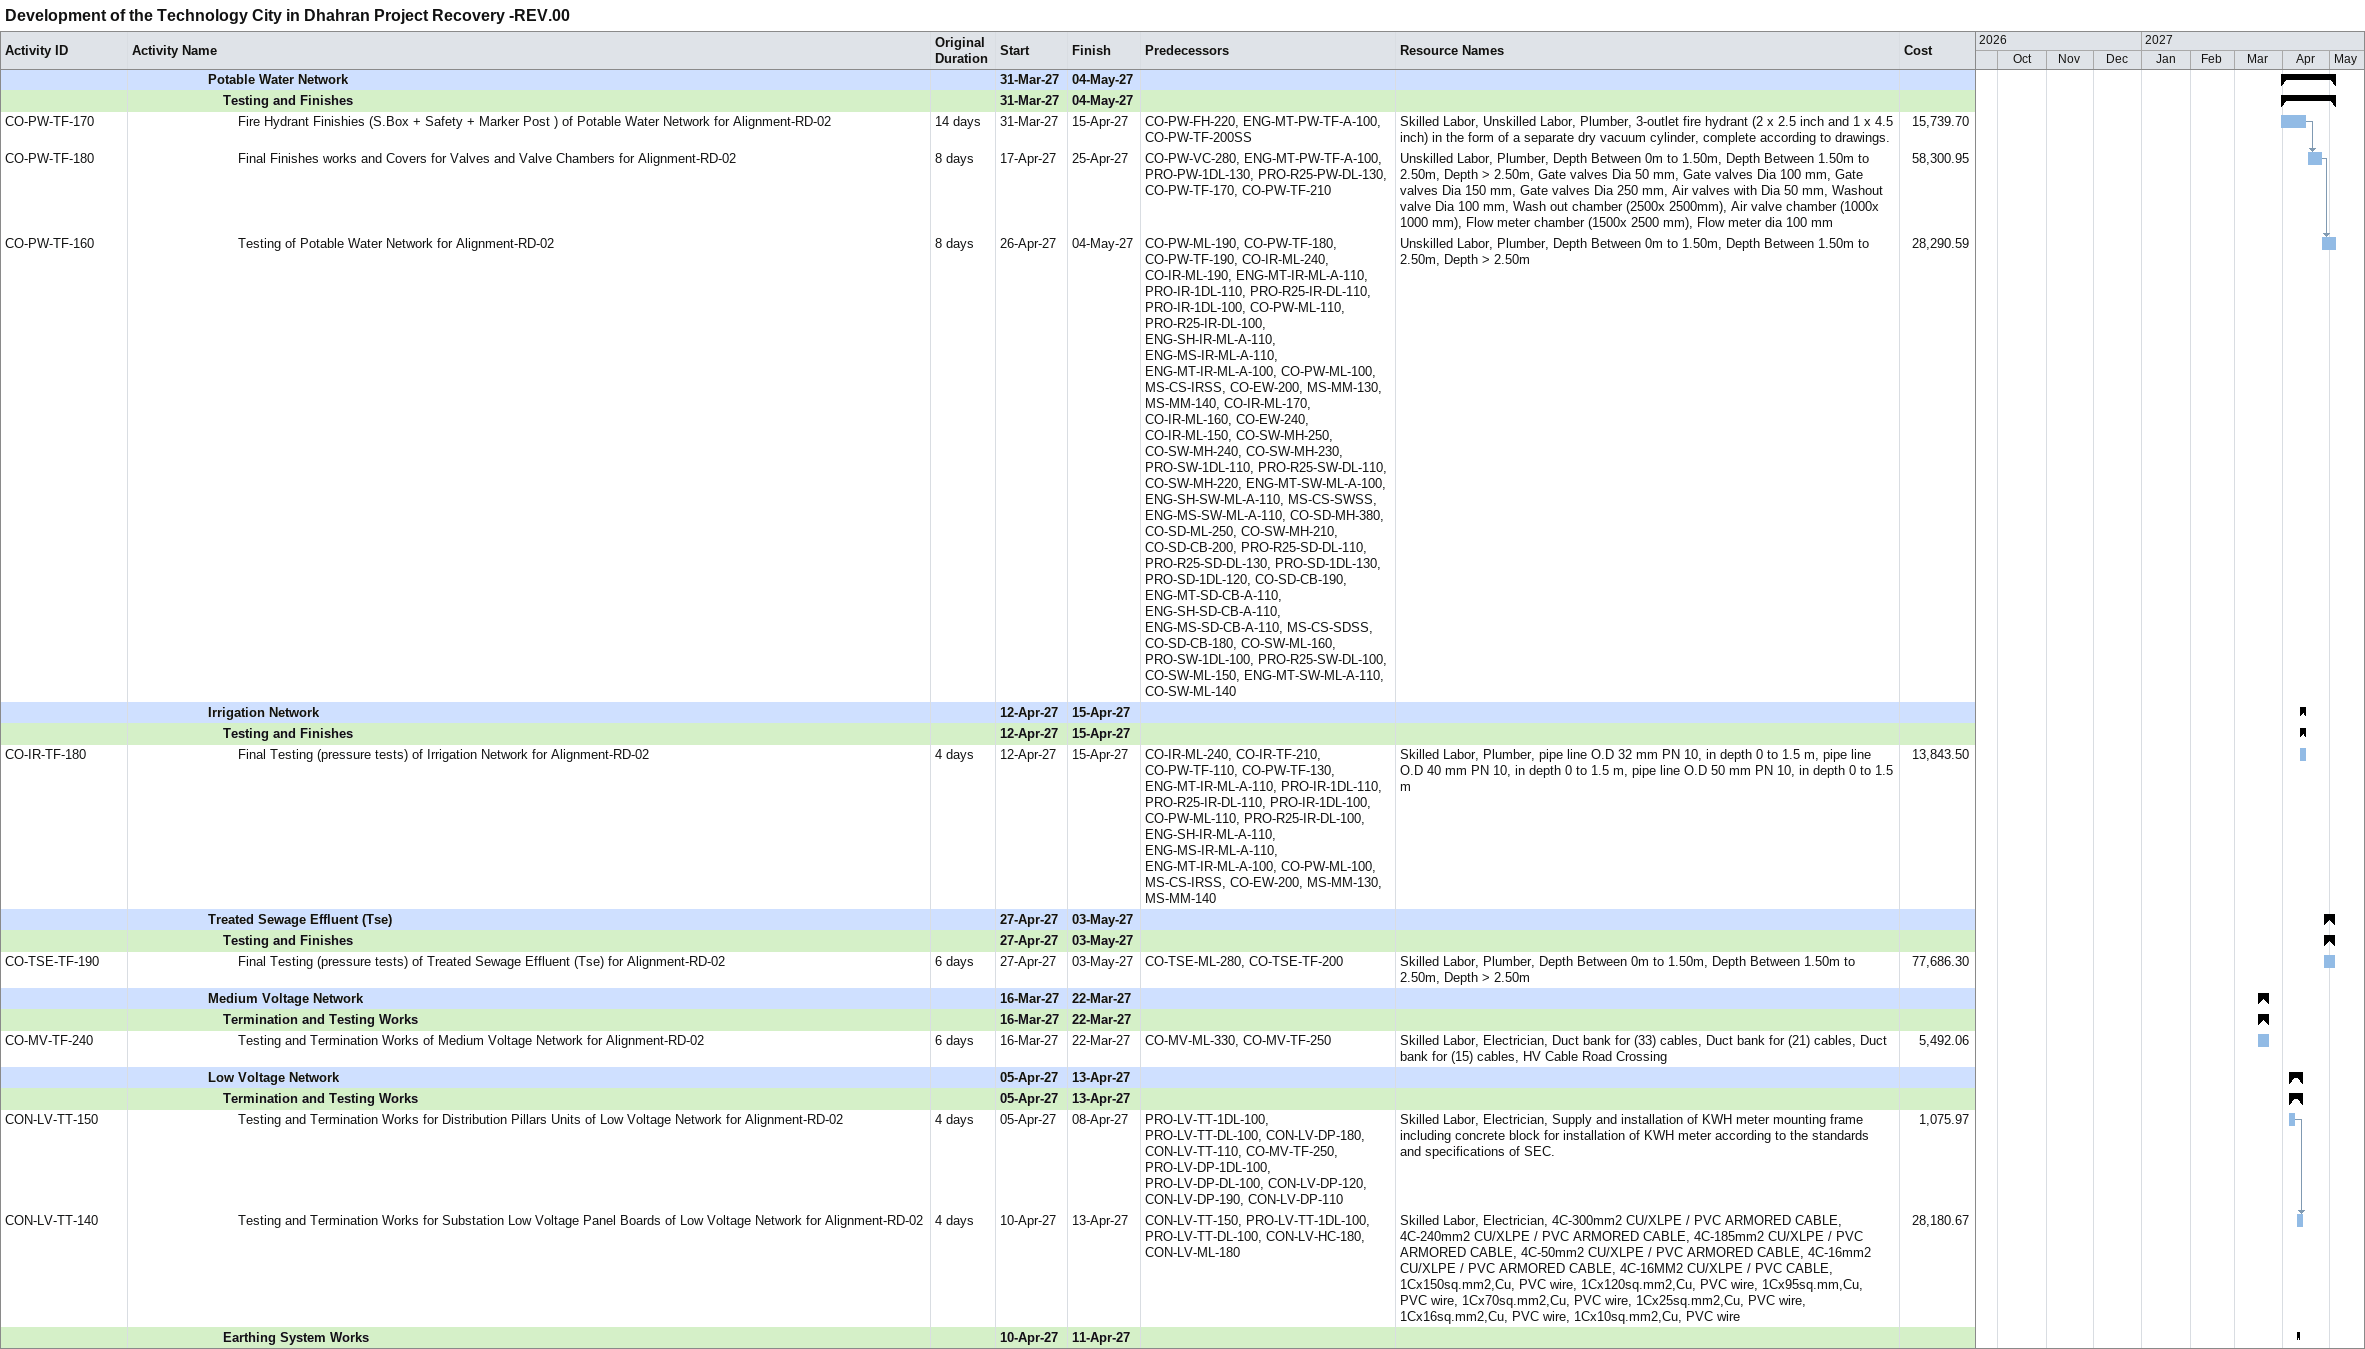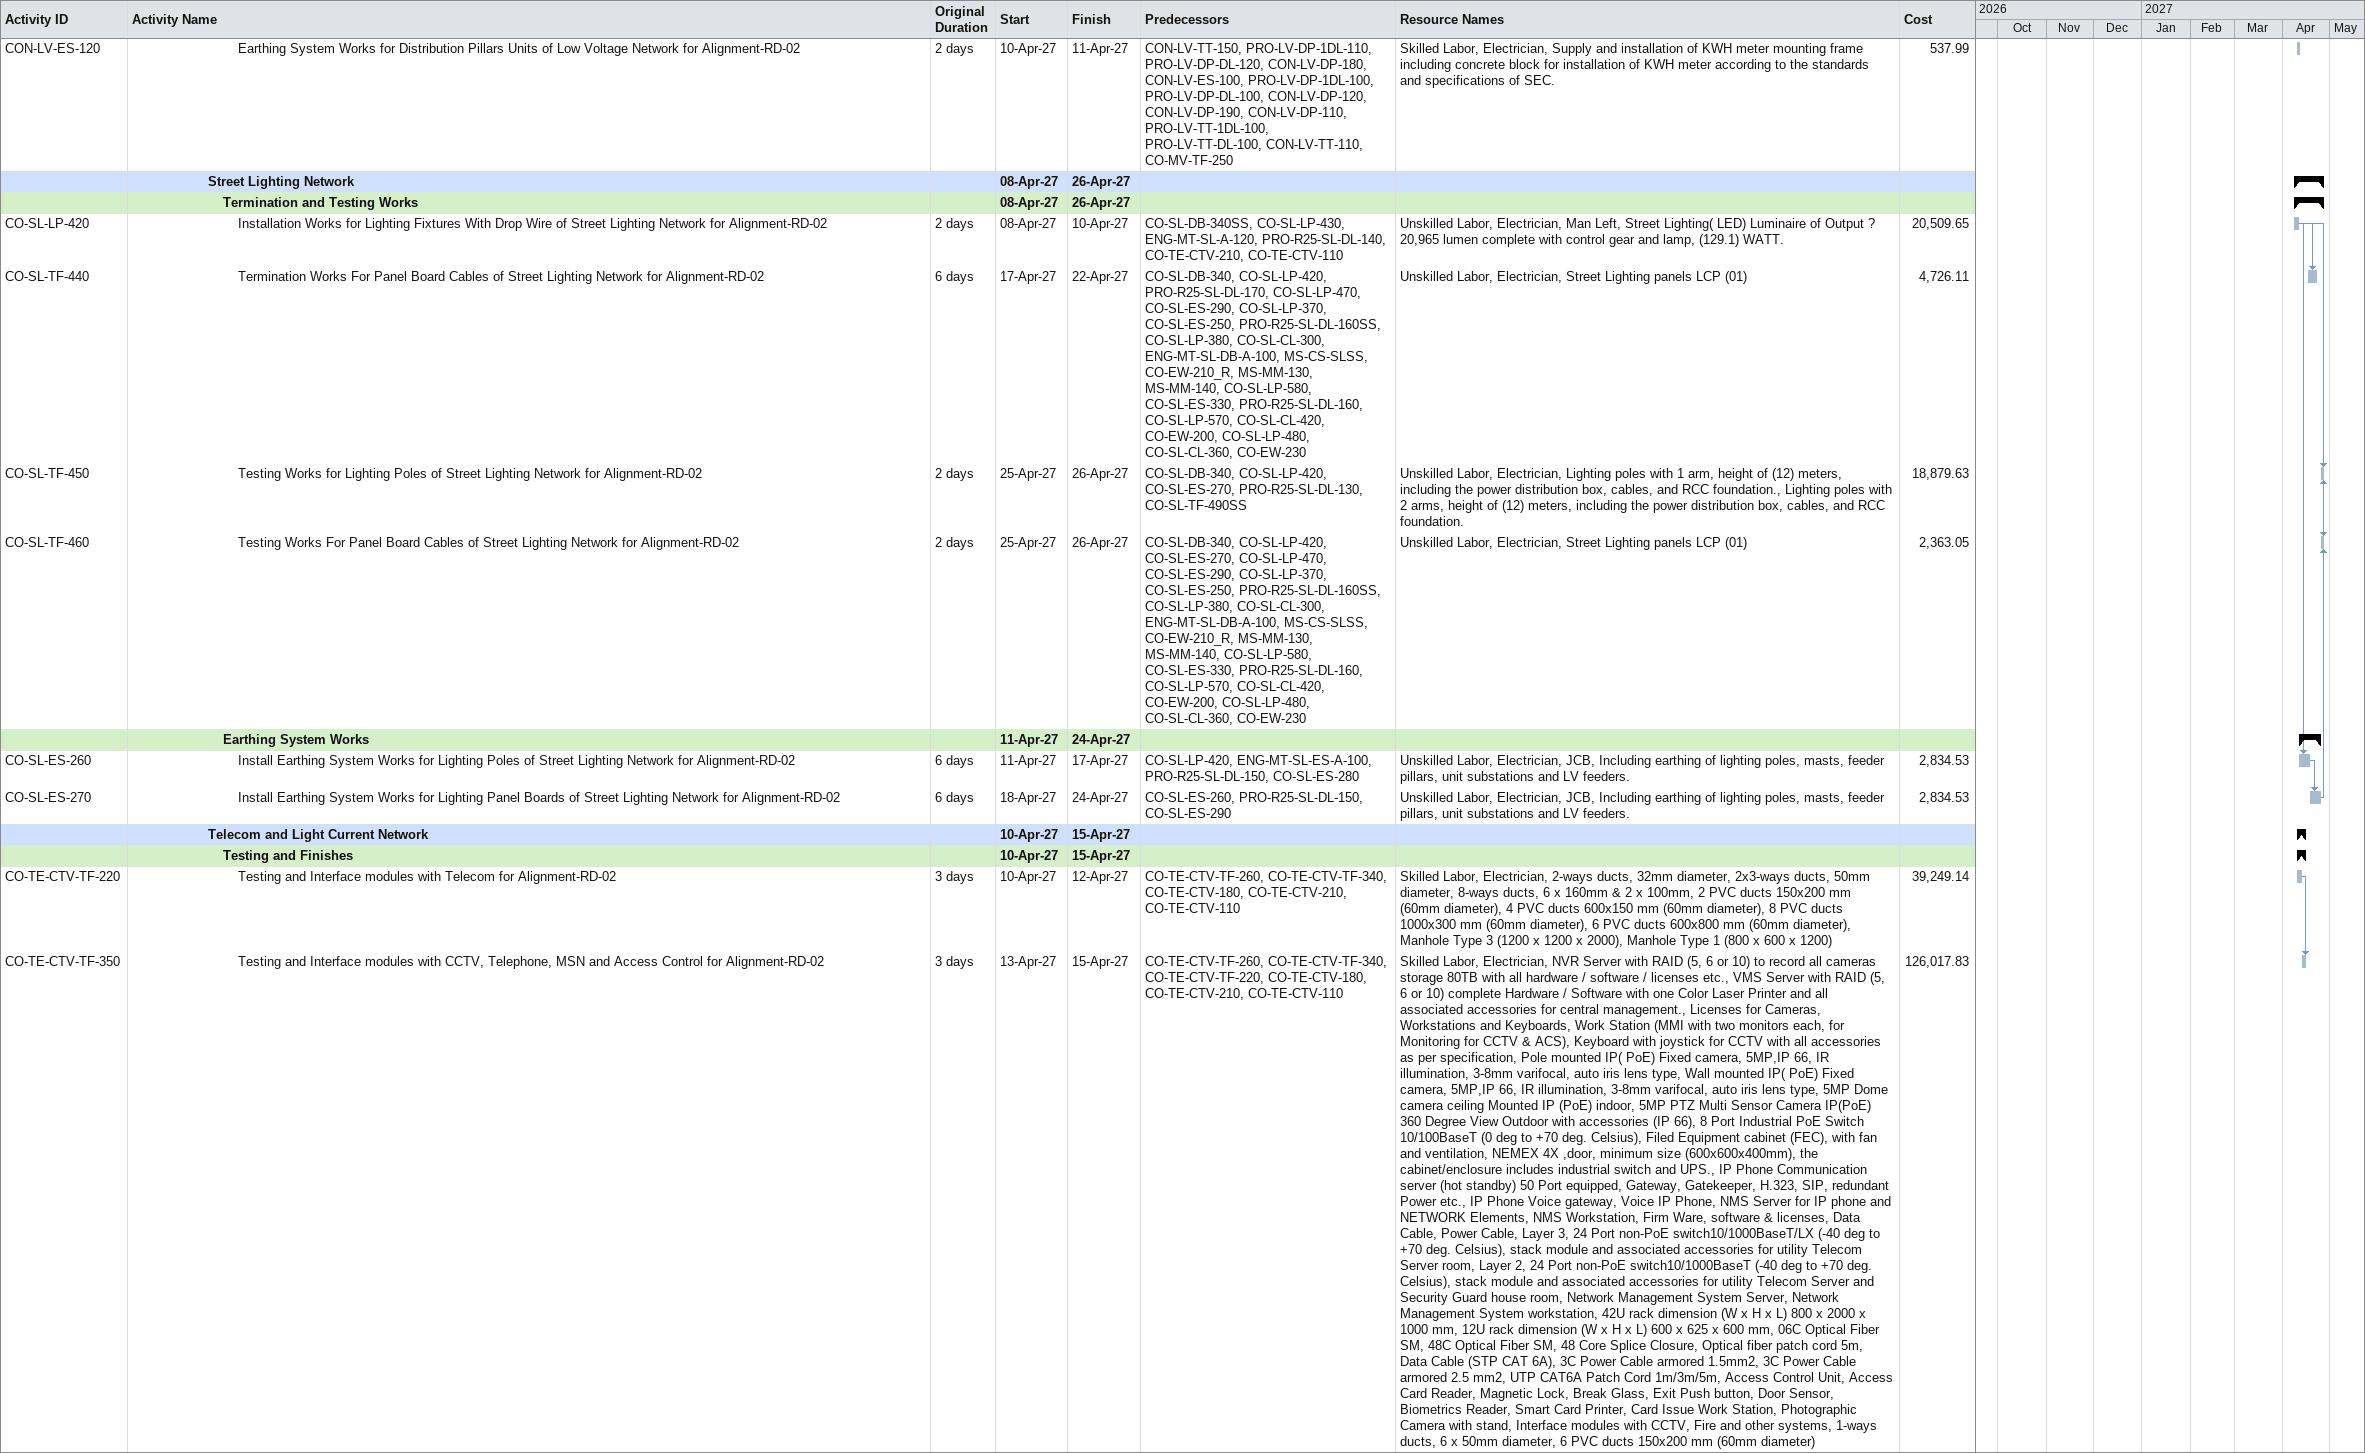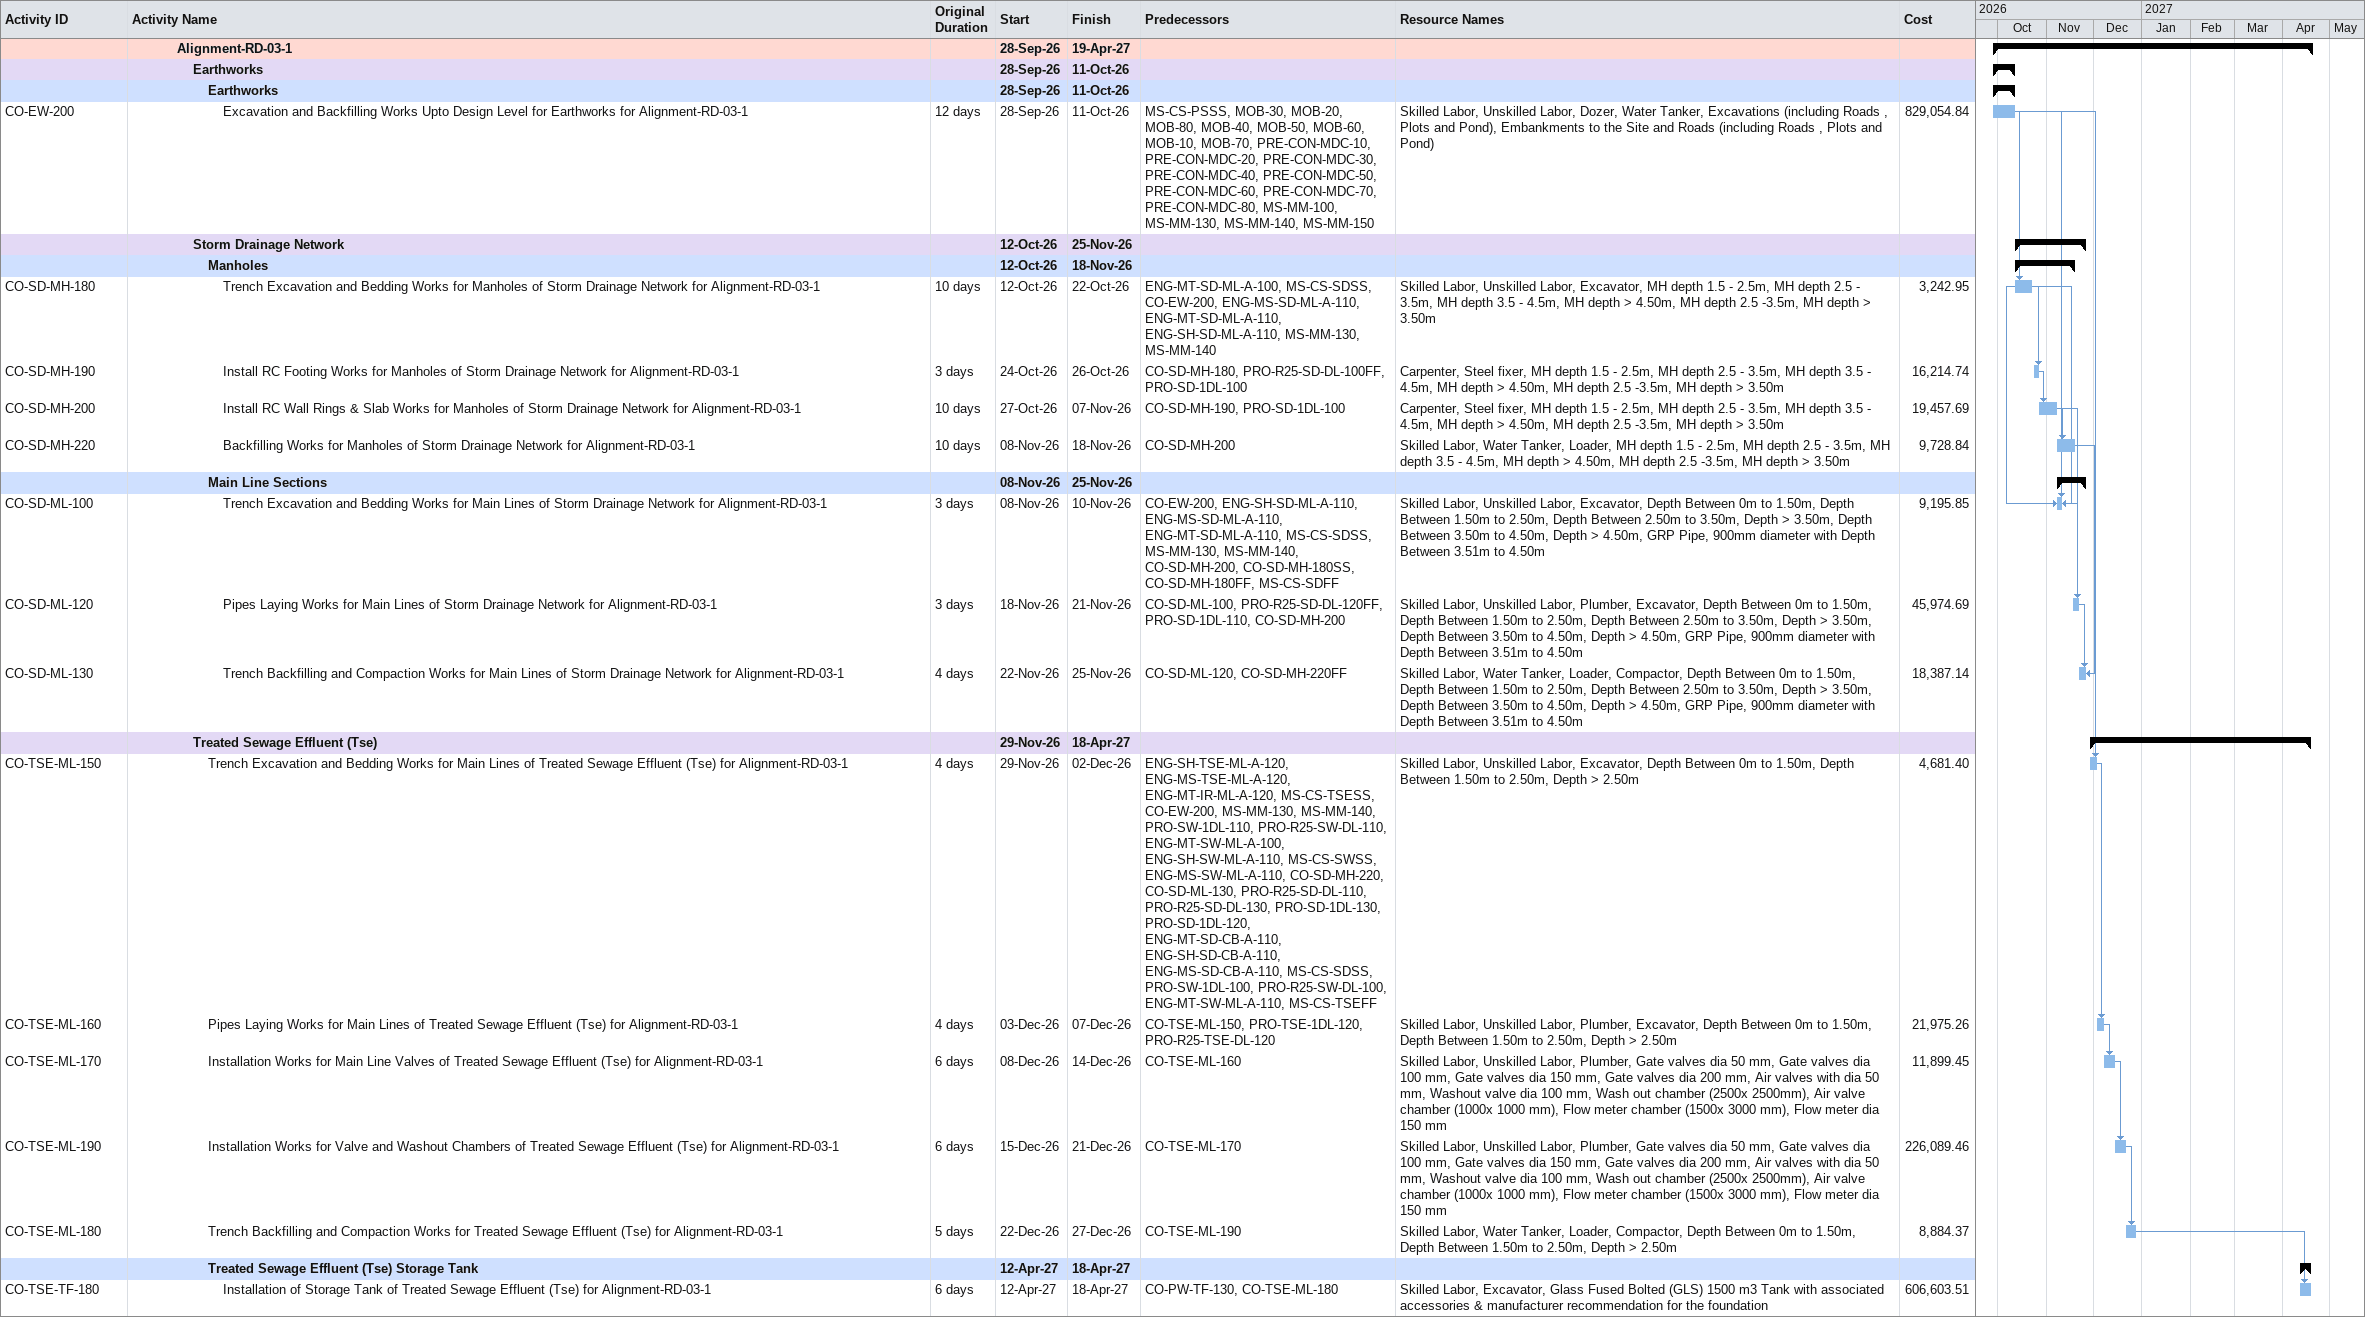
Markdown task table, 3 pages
Development of the Technology City in Dhahran Project Recovery -REV.00

| ID | Level | Task | Original duration | Start | Finish | Predecessors | Resources | Cost |
|---|---|---|---|---|---|---|---|---|
|  | 6 | **Potable Water Network** |  | 2027-03-31 | 2027-05-04 |  |  |  |
|  | 7 | **Testing and Finishes** |  | 2027-03-31 | 2027-05-04 |  |  |  |
| CO-PW-TF-170 | 8 | Fire Hydrant Finishies (S.Box + Safety + Marker Post ) of Potable Water Network for Alignment-RD-02 | 14d | 2027-03-31 | 2027-04-15 | CO-PW-FH-220, ENG-MT-PW-TF-A-100, CO-PW-TF-200SS | Skilled Labor, Unskilled Labor, Plumber, 3-outlet fire hydrant (2 x 2.5 inch and 1 x 4.5 inch) in the form of a separate dry vacuum cylinder, complete according to drawings. | 15739.70 |
| CO-PW-TF-180 | 8 | Final Finishes works and Covers for Valves and Valve Chambers for Alignment-RD-02 | 8d | 2027-04-17 | 2027-04-25 | CO-PW-VC-280, ENG-MT-PW-TF-A-100, PRO-PW-1DL-130, PRO-R25-PW-DL-130, CO-PW-TF-170, CO-PW-TF-210 | Unskilled Labor, Plumber, Depth Between 0m to 1.50m, Depth Between 1.50m to 2.50m, Depth > 2.50m, Gate valves Dia 50 mm, Gate valves Dia 100 mm, Gate valves Dia 150 mm, Gate valves Dia 250 mm, Air valves with Dia 50 mm, Washout valve Dia 100 mm, Wash out chamber (2500x 2500mm), Air valve chamber (1000x 1000 mm), Flow meter chamber (1500x 2500 mm), Flow meter dia 100 mm | 58300.95 |
| CO-PW-TF-160 | 8 | Testing of Potable Water Network for Alignment-RD-02 | 8d | 2027-04-26 | 2027-05-04 | CO-PW-ML-190, CO-PW-TF-180, CO-PW-TF-190, CO-IR-ML-240, CO-IR-ML-190, ENG-MT-IR-ML-A-110, PRO-IR-1DL-110, PRO-R25-IR-DL-110, PRO-IR-1DL-100, CO-PW-ML-110, PRO-R25-IR-DL-100, ENG-SH-IR-ML-A-110, ENG-MS-IR-ML-A-110, ENG-MT-IR-ML-A-100, CO-PW-ML-100, MS-CS-IRSS, CO-EW-200, MS-MM-130, MS-MM-140, CO-IR-ML-170, CO-IR-ML-160, CO-EW-240, CO-IR-ML-150, CO-SW-MH-250, CO-SW-MH-240, CO-SW-MH-230, PRO-SW-1DL-110, PRO-R25-SW-DL-110, CO-SW-MH-220, ENG-MT-SW-ML-A-100, ENG-SH-SW-ML-A-110, MS-CS-SWSS, ENG-MS-SW-ML-A-110, CO-SD-MH-380, CO-SD-ML-250, CO-SW-MH-210, CO-SD-CB-200, PRO-R25-SD-DL-110, PRO-R25-SD-DL-130, PRO-SD-1DL-130, PRO-SD-1DL-120, CO-SD-CB-190, ENG-MT-SD-CB-A-110, ENG-SH-SD-CB-A-110, ENG-MS-SD-CB-A-110, MS-CS-SDSS, CO-SD-CB-180, CO-SW-ML-160, PRO-SW-1DL-100, PRO-R25-SW-DL-100, CO-SW-ML-150, ENG-MT-SW-ML-A-110, CO-SW-ML-140 | Unskilled Labor, Plumber, Depth Between 0m to 1.50m, Depth Between 1.50m to 2.50m, Depth > 2.50m | 28290.59 |
|  | 6 | **Irrigation Network** |  | 2027-04-12 | 2027-04-15 |  |  |  |
|  | 7 | **Testing and Finishes** |  | 2027-04-12 | 2027-04-15 |  |  |  |
| CO-IR-TF-180 | 8 | Final Testing (pressure tests) of Irrigation Network for Alignment-RD-02 | 4d | 2027-04-12 | 2027-04-15 | CO-IR-ML-240, CO-IR-TF-210, CO-PW-TF-110, CO-PW-TF-130, ENG-MT-IR-ML-A-110, PRO-IR-1DL-110, PRO-R25-IR-DL-110, PRO-IR-1DL-100, CO-PW-ML-110, PRO-R25-IR-DL-100, ENG-SH-IR-ML-A-110, ENG-MS-IR-ML-A-110, ENG-MT-IR-ML-A-100, CO-PW-ML-100, MS-CS-IRSS, CO-EW-200, MS-MM-130, MS-MM-140 | Skilled Labor, Plumber, pipe line O.D 32 mm PN 10, in depth 0 to 1.5 m, pipe line O.D 40 mm PN 10, in depth 0 to 1.5 m, pipe line O.D 50 mm PN 10, in depth 0 to 1.5 m | 13843.50 |
|  | 6 | **Treated Sewage Effluent (Tse)** |  | 2027-04-27 | 2027-05-03 |  |  |  |
|  | 7 | **Testing and Finishes** |  | 2027-04-27 | 2027-05-03 |  |  |  |
| CO-TSE-TF-190 | 8 | Final Testing (pressure tests) of Treated Sewage Effluent (Tse) for Alignment-RD-02 | 6d | 2027-04-27 | 2027-05-03 | CO-TSE-ML-280, CO-TSE-TF-200 | Skilled Labor, Plumber, Depth Between 0m to 1.50m, Depth Between 1.50m to 2.50m, Depth > 2.50m | 77686.30 |
|  | 6 | **Medium Voltage Network** |  | 2027-03-16 | 2027-03-22 |  |  |  |
|  | 7 | **Termination and Testing Works** |  | 2027-03-16 | 2027-03-22 |  |  |  |
| CO-MV-TF-240 | 8 | Testing and Termination Works of Medium Voltage Network for Alignment-RD-02 | 6d | 2027-03-16 | 2027-03-22 | CO-MV-ML-330, CO-MV-TF-250 | Skilled Labor, Electrician, Duct bank for (33) cables, Duct bank for (21) cables, Duct bank for (15) cables, HV Cable Road Crossing | 5492.06 |
|  | 6 | **Low Voltage Network** |  | 2027-04-05 | 2027-04-13 |  |  |  |
|  | 7 | **Termination and Testing Works** |  | 2027-04-05 | 2027-04-13 |  |  |  |
| CON-LV-TT-150 | 8 | Testing and Termination Works for Distribution Pillars Units of Low Voltage Network for Alignment-RD-02 | 4d | 2027-04-05 | 2027-04-08 | PRO-LV-TT-1DL-100, PRO-LV-TT-DL-100, CON-LV-DP-180, CON-LV-TT-110, CO-MV-TF-250, PRO-LV-DP-1DL-100, PRO-LV-DP-DL-100, CON-LV-DP-120, CON-LV-DP-190, CON-LV-DP-110 | Skilled Labor, Electrician, Supply and installation of KWH meter mounting frame including concrete block for installation of KWH meter according to the standards and specifications of SEC. | 1075.97 |
| CON-LV-TT-140 | 8 | Testing and Termination Works for Substation Low Voltage Panel Boards of Low Voltage Network for Alignment-RD-02 | 4d | 2027-04-10 | 2027-04-13 | CON-LV-TT-150, PRO-LV-TT-1DL-100, PRO-LV-TT-DL-100, CON-LV-HC-180, CON-LV-ML-180 | Skilled Labor, Electrician, 4C-300mm2 CU/XLPE / PVC ARMORED CABLE, 4C-240mm2 CU/XLPE / PVC ARMORED CABLE, 4C-185mm2 CU/XLPE / PVC ARMORED CABLE, 4C-50mm2 CU/XLPE / PVC ARMORED CABLE, 4C-16mm2 CU/XLPE / PVC ARMORED CABLE, 4C-16MM2 CU/XLPE / PVC CABLE, 1Cx150sq.mm2,Cu, PVC wire, 1Cx120sq.mm2,Cu, PVC wire, 1Cx95sq.mm,Cu, PVC wire, 1Cx70sq.mm2,Cu, PVC wire, 1Cx25sq.mm2,Cu, PVC wire, 1Cx16sq.mm2,Cu, PVC wire, 1Cx10sq.mm2,Cu, PVC wire | 28180.67 |
|  | 7 | **Earthing System Works** |  | 2027-04-10 | 2027-04-11 |  |  |  |
| CON-LV-ES-120 | 8 | Earthing System Works for Distribution Pillars Units of Low Voltage Network for Alignment-RD-02 | 2d | 2027-04-10 | 2027-04-11 | CON-LV-TT-150, PRO-LV-DP-1DL-110, PRO-LV-DP-DL-120, CON-LV-DP-180, CON-LV-ES-100, PRO-LV-DP-1DL-100, PRO-LV-DP-DL-100, CON-LV-DP-120, CON-LV-DP-190, CON-LV-DP-110, PRO-LV-TT-1DL-100, PRO-LV-TT-DL-100, CON-LV-TT-110, CO-MV-TF-250 | Skilled Labor, Electrician, Supply and installation of KWH meter mounting frame including concrete block for installation of KWH meter according to the standards and specifications of SEC. | 537.99 |
|  | 6 | **Street Lighting Network** |  | 2027-04-08 | 2027-04-26 |  |  |  |
|  | 7 | **Termination and Testing Works** |  | 2027-04-08 | 2027-04-26 |  |  |  |
| CO-SL-LP-420 | 8 | Installation Works for Lighting Fixtures With Drop Wire of Street Lighting Network for Alignment-RD-02 | 2d | 2027-04-08 | 2027-04-10 | CO-SL-DB-340SS, CO-SL-LP-430, ENG-MT-SL-A-120, PRO-R25-SL-DL-140, CO-TE-CTV-210, CO-TE-CTV-110 | Unskilled Labor, Electrician, Man Left, Street Lighting( LED) Luminaire of Output ? 20,965 lumen complete with control gear and lamp, (129.1) WATT. | 20509.65 |
| CO-SL-TF-440 | 8 | Termination Works For Panel Board Cables of Street Lighting Network for Alignment-RD-02 | 6d | 2027-04-17 | 2027-04-22 | CO-SL-DB-340, CO-SL-LP-420, PRO-R25-SL-DL-170, CO-SL-LP-470, CO-SL-ES-290, CO-SL-LP-370, CO-SL-ES-250, PRO-R25-SL-DL-160SS, CO-SL-LP-380, CO-SL-CL-300, ENG-MT-SL-DB-A-100, MS-CS-SLSS, CO-EW-210_R, MS-MM-130, MS-MM-140, CO-SL-LP-580, CO-SL-ES-330, PRO-R25-SL-DL-160, CO-SL-LP-570, CO-SL-CL-420, CO-EW-200, CO-SL-LP-480, CO-SL-CL-360, CO-EW-230 | Unskilled Labor, Electrician, Street Lighting panels LCP (01) | 4726.11 |
| CO-SL-TF-450 | 8 | Testing Works for Lighting Poles of Street Lighting Network for Alignment-RD-02 | 2d | 2027-04-25 | 2027-04-26 | CO-SL-DB-340, CO-SL-LP-420, CO-SL-ES-270, PRO-R25-SL-DL-130, CO-SL-TF-490SS | Unskilled Labor, Electrician, Lighting poles with 1 arm, height of (12) meters, including the power distribution box, cables, and RCC foundation., Lighting poles with 2 arms, height of (12) meters, including the power distribution box, cables, and RCC foundation. | 18879.63 |
| CO-SL-TF-460 | 8 | Testing Works For Panel Board Cables of Street Lighting Network for Alignment-RD-02 | 2d | 2027-04-25 | 2027-04-26 | CO-SL-DB-340, CO-SL-LP-420, CO-SL-ES-270, CO-SL-LP-470, CO-SL-ES-290, CO-SL-LP-370, CO-SL-ES-250, PRO-R25-SL-DL-160SS, CO-SL-LP-380, CO-SL-CL-300, ENG-MT-SL-DB-A-100, MS-CS-SLSS, CO-EW-210_R, MS-MM-130, MS-MM-140, CO-SL-LP-580, CO-SL-ES-330, PRO-R25-SL-DL-160, CO-SL-LP-570, CO-SL-CL-420, CO-EW-200, CO-SL-LP-480, CO-SL-CL-360, CO-EW-230 | Unskilled Labor, Electrician, Street Lighting panels LCP (01) | 2363.05 |
|  | 7 | **Earthing System Works** |  | 2027-04-11 | 2027-04-24 |  |  |  |
| CO-SL-ES-260 | 8 | Install Earthing System Works for Lighting Poles of Street Lighting Network for Alignment-RD-02 | 6d | 2027-04-11 | 2027-04-17 | CO-SL-LP-420, ENG-MT-SL-ES-A-100, PRO-R25-SL-DL-150, CO-SL-ES-280 | Unskilled Labor, Electrician, JCB, Including earthing of lighting poles, masts, feeder pillars, unit substations and LV feeders. | 2834.53 |
| CO-SL-ES-270 | 8 | Install Earthing System Works for Lighting Panel Boards of Street Lighting Network for Alignment-RD-02 | 6d | 2027-04-18 | 2027-04-24 | CO-SL-ES-260, PRO-R25-SL-DL-150, CO-SL-ES-290 | Unskilled Labor, Electrician, JCB, Including earthing of lighting poles, masts, feeder pillars, unit substations and LV feeders. | 2834.53 |
|  | 6 | **Telecom and Light Current Network** |  | 2027-04-10 | 2027-04-15 |  |  |  |
|  | 7 | **Testing and Finishes** |  | 2027-04-10 | 2027-04-15 |  |  |  |
| CO-TE-CTV-TF-220 | 8 | Testing and Interface modules with Telecom for Alignment-RD-02 | 3d | 2027-04-10 | 2027-04-12 | CO-TE-CTV-TF-260, CO-TE-CTV-TF-340, CO-TE-CTV-180, CO-TE-CTV-210, CO-TE-CTV-110 | Skilled Labor, Electrician, 2-ways ducts, 32mm diameter, 2x3-ways ducts, 50mm diameter, 8-ways ducts, 6 x 160mm & 2 x 100mm, 2 PVC ducts 150x200 mm (60mm diameter), 4 PVC ducts 600x150 mm (60mm diameter), 8 PVC ducts 1000x300 mm (60mm diameter), 6 PVC ducts 600x800 mm (60mm diameter), Manhole Type 3 (1200 x 1200 x 2000), Manhole Type 1 (800 x 600 x 1200) | 39249.14 |
| CO-TE-CTV-TF-350 | 8 | Testing and Interface modules with CCTV, Telephone, MSN and Access Control for Alignment-RD-02 | 3d | 2027-04-13 | 2027-04-15 | CO-TE-CTV-TF-260, CO-TE-CTV-TF-340, CO-TE-CTV-TF-220, CO-TE-CTV-180, CO-TE-CTV-210, CO-TE-CTV-110 | Skilled Labor, Electrician, NVR Server with RAID (5, 6 or 10) to record all cameras storage 80TB with all hardware / software / licenses etc., VMS Server with RAID (5, 6 or 10) complete Hardware / Software with one Color Laser Printer and all associated accessories for central management., Licenses for Cameras, Workstations and Keyboards, Work Station (MMI with two monitors each, for Monitoring for CCTV & ACS), Keyboard with joystick for CCTV with all accessories as per specification, Pole mounted IP( PoE) Fixed camera, 5MP,IP 66, IR illumination, 3-8mm varifocal, auto iris lens type, Wall mounted IP( PoE) Fixed camera, 5MP,IP 66, IR illumination, 3-8mm varifocal, auto iris lens type, 5MP Dome camera ceiling Mounted IP (PoE) indoor, 5MP PTZ Multi Sensor Camera IP(PoE) 360 Degree View Outdoor with accessories (IP 66), 8 Port Industrial PoE Switch 10/100BaseT (0 deg to +70 deg. Celsius), Filed Equipment cabinet (FEC), with fan and ventilation, NEMEX 4X ,door, minimum size (600x600x400mm), the cabinet/enclosure includes industrial switch and UPS., IP Phone Communication server (hot standby) 50 Port equipped, Gateway, Gatekeeper, H.323, SIP, redundant Power etc., IP Phone Voice gateway, Voice IP Phone, NMS Server for IP phone and NETWORK Elements, NMS Workstation, Firm Ware, software & licenses, Data Cable, Power Cable, Layer 3, 24 Port non-PoE switch10/1000BaseT/LX (-40 deg to +70 deg. Celsius), stack module and associated accessories for utility Telecom Server room, Layer 2, 24 Port non-PoE switch10/1000BaseT (-40 deg to +70 deg. Celsius), stack module and associated accessories for utility Telecom Server and Security Guard house room, Network Management System Server, Network Management System workstation, 42U rack dimension (W x H x L) 800 x 2000 x 1000 mm, 12U rack dimension (W x H x L) 600 x 625 x 600 mm, 06C Optical Fiber SM, 48C Optical Fiber SM, 48 Core Splice Closure, Optical fiber patch cord 5m, Data Cable (STP CAT 6A), 3C Power Cable armored 1.5mm2, 3C Power Cable armored 2.5 mm2, UTP CAT6A Patch Cord 1m/3m/5m, Access Control Unit, Access Card Reader, Magnetic Lock, Break Glass, Exit Push button, Door Sensor, Biometrics Reader, Smart Card Printer, Card Issue Work Station, Photographic Camera with stand, Interface modules with CCTV, Fire and other systems, 1-ways ducts, 6 x 50mm diameter, 6 PVC ducts 150x200 mm (60mm diameter) | 126017.83 |
|  | 4 | **Alignment-RD-03-1** |  | 2026-09-28 | 2027-04-19 |  |  |  |
|  | 5 | **Earthworks** |  | 2026-09-28 | 2026-10-11 |  |  |  |
|  | 6 | **Earthworks** |  | 2026-09-28 | 2026-10-11 |  |  |  |
| CO-EW-200 | 7 | Excavation and Backfilling Works Upto Design Level for Earthworks for Alignment-RD-03-1 | 12d | 2026-09-28 | 2026-10-11 | MS-CS-PSSS, MOB-30, MOB-20, MOB-80, MOB-40, MOB-50, MOB-60, MOB-10, MOB-70, PRE-CON-MDC-10, PRE-CON-MDC-20, PRE-CON-MDC-30, PRE-CON-MDC-40, PRE-CON-MDC-50, PRE-CON-MDC-60, PRE-CON-MDC-70, PRE-CON-MDC-80, MS-MM-100, MS-MM-130, MS-MM-140, MS-MM-150 | Skilled Labor, Unskilled Labor, Dozer, Water Tanker, Excavations (including Roads , Plots and Pond), Embankments to the Site and Roads (including Roads , Plots and Pond) | 829054.84 |
|  | 5 | **Storm Drainage Network** |  | 2026-10-12 | 2026-11-25 |  |  |  |
|  | 6 | **Manholes** |  | 2026-10-12 | 2026-11-18 |  |  |  |
| CO-SD-MH-180 | 7 | Trench Excavation and Bedding Works for Manholes of Storm Drainage Network for Alignment-RD-03-1 | 10d | 2026-10-12 | 2026-10-22 | ENG-MT-SD-ML-A-100, MS-CS-SDSS, CO-EW-200, ENG-MS-SD-ML-A-110, ENG-MT-SD-ML-A-110, ENG-SH-SD-ML-A-110, MS-MM-130, MS-MM-140 | Skilled Labor, Unskilled Labor, Excavator, MH depth 1.5 - 2.5m, MH depth 2.5 - 3.5m, MH depth 3.5 - 4.5m, MH depth > 4.50m, MH depth 2.5 -3.5m, MH depth > 3.50m | 3242.95 |
| CO-SD-MH-190 | 7 | Install RC Footing Works for Manholes of Storm Drainage Network for Alignment-RD-03-1 | 3d | 2026-10-24 | 2026-10-26 | CO-SD-MH-180, PRO-R25-SD-DL-100FF, PRO-SD-1DL-100 | Carpenter, Steel fixer, MH depth 1.5 - 2.5m, MH depth 2.5 - 3.5m, MH depth 3.5 - 4.5m, MH depth > 4.50m, MH depth 2.5 -3.5m, MH depth > 3.50m | 16214.74 |
| CO-SD-MH-200 | 7 | Install RC Wall Rings & Slab Works for Manholes of Storm Drainage Network for Alignment-RD-03-1 | 10d | 2026-10-27 | 2026-11-07 | CO-SD-MH-190, PRO-SD-1DL-100 | Carpenter, Steel fixer, MH depth 1.5 - 2.5m, MH depth 2.5 - 3.5m, MH depth 3.5 - 4.5m, MH depth > 4.50m, MH depth 2.5 -3.5m, MH depth > 3.50m | 19457.69 |
| CO-SD-MH-220 | 7 | Backfilling Works for Manholes of Storm Drainage Network for Alignment-RD-03-1 | 10d | 2026-11-08 | 2026-11-18 | CO-SD-MH-200 | Skilled Labor, Water Tanker, Loader, MH depth 1.5 - 2.5m, MH depth 2.5 - 3.5m, MH depth 3.5 - 4.5m, MH depth > 4.50m, MH depth 2.5 -3.5m, MH depth > 3.50m | 9728.84 |
|  | 6 | **Main Line Sections** |  | 2026-11-08 | 2026-11-25 |  |  |  |
| CO-SD-ML-100 | 7 | Trench Excavation and Bedding Works for Main Lines of Storm Drainage Network for Alignment-RD-03-1 | 3d | 2026-11-08 | 2026-11-10 | CO-EW-200, ENG-SH-SD-ML-A-110, ENG-MS-SD-ML-A-110, ENG-MT-SD-ML-A-110, MS-CS-SDSS, MS-MM-130, MS-MM-140, CO-SD-MH-200, CO-SD-MH-180SS, CO-SD-MH-180FF, MS-CS-SDFF | Skilled Labor, Unskilled Labor, Excavator, Depth Between 0m to 1.50m, Depth Between 1.50m to 2.50m, Depth Between 2.50m to 3.50m, Depth > 3.50m, Depth Between 3.50m to 4.50m, Depth > 4.50m, GRP Pipe, 900mm diameter with Depth Between 3.51m to 4.50m | 9195.85 |
| CO-SD-ML-120 | 7 | Pipes Laying Works for Main Lines of Storm Drainage Network for Alignment-RD-03-1 | 3d | 2026-11-18 | 2026-11-21 | CO-SD-ML-100, PRO-R25-SD-DL-120FF, PRO-SD-1DL-110, CO-SD-MH-200 | Skilled Labor, Unskilled Labor, Plumber, Excavator, Depth Between 0m to 1.50m, Depth Between 1.50m to 2.50m, Depth Between 2.50m to 3.50m, Depth > 3.50m, Depth Between 3.50m to 4.50m, Depth > 4.50m, GRP Pipe, 900mm diameter with Depth Between 3.51m to 4.50m | 45974.69 |
| CO-SD-ML-130 | 7 | Trench Backfilling and Compaction Works for Main Lines of Storm Drainage Network for Alignment-RD-03-1 | 4d | 2026-11-22 | 2026-11-25 | CO-SD-ML-120, CO-SD-MH-220FF | Skilled Labor, Water Tanker, Loader, Compactor, Depth Between 0m to 1.50m, Depth Between 1.50m to 2.50m, Depth Between 2.50m to 3.50m, Depth > 3.50m, Depth Between 3.50m to 4.50m, Depth > 4.50m, GRP Pipe, 900mm diameter with Depth Between 3.51m to 4.50m | 18387.14 |
|  | 5 | **Treated Sewage Effluent (Tse)** |  | 2026-11-29 | 2027-04-18 |  |  |  |
| CO-TSE-ML-150 | 6 | Trench Excavation and Bedding Works for Main Lines of Treated Sewage Effluent (Tse) for Alignment-RD-03-1 | 4d | 2026-11-29 | 2026-12-02 | ENG-SH-TSE-ML-A-120, ENG-MS-TSE-ML-A-120, ENG-MT-IR-ML-A-120, MS-CS-TSESS, CO-EW-200, MS-MM-130, MS-MM-140, PRO-SW-1DL-110, PRO-R25-SW-DL-110, ENG-MT-SW-ML-A-100, ENG-SH-SW-ML-A-110, MS-CS-SWSS, ENG-MS-SW-ML-A-110, CO-SD-MH-220, CO-SD-ML-130, PRO-R25-SD-DL-110, PRO-R25-SD-DL-130, PRO-SD-1DL-130, PRO-SD-1DL-120, ENG-MT-SD-CB-A-110, ENG-SH-SD-CB-A-110, ENG-MS-SD-CB-A-110, MS-CS-SDSS, PRO-SW-1DL-100, PRO-R25-SW-DL-100, ENG-MT-SW-ML-A-110, MS-CS-TSEFF | Skilled Labor, Unskilled Labor, Excavator, Depth Between 0m to 1.50m, Depth Between 1.50m to 2.50m, Depth > 2.50m | 4681.40 |
| CO-TSE-ML-160 | 6 | Pipes Laying Works for Main Lines of Treated Sewage Effluent (Tse) for Alignment-RD-03-1 | 4d | 2026-12-03 | 2026-12-07 | CO-TSE-ML-150, PRO-TSE-1DL-120, PRO-R25-TSE-DL-120 | Skilled Labor, Unskilled Labor, Plumber, Excavator, Depth Between 0m to 1.50m, Depth Between 1.50m to 2.50m, Depth > 2.50m | 21975.26 |
| CO-TSE-ML-170 | 6 | Installation Works for Main Line Valves of Treated Sewage Effluent (Tse) for Alignment-RD-03-1 | 6d | 2026-12-08 | 2026-12-14 | CO-TSE-ML-160 | Skilled Labor, Unskilled Labor, Plumber, Gate valves dia 50 mm, Gate valves dia 100 mm, Gate valves dia 150 mm, Gate valves dia 200 mm, Air valves with dia 50 mm, Washout valve dia 100 mm, Wash out chamber (2500x 2500mm), Air valve chamber (1000x 1000 mm), Flow meter chamber (1500x 3000 mm), Flow meter dia 150 mm | 11899.45 |
| CO-TSE-ML-190 | 6 | Installation Works for Valve and Washout Chambers of Treated Sewage Effluent (Tse) for Alignment-RD-03-1 | 6d | 2026-12-15 | 2026-12-21 | CO-TSE-ML-170 | Skilled Labor, Unskilled Labor, Plumber, Gate valves dia 50 mm, Gate valves dia 100 mm, Gate valves dia 150 mm, Gate valves dia 200 mm, Air valves with dia 50 mm, Washout valve dia 100 mm, Wash out chamber (2500x 2500mm), Air valve chamber (1000x 1000 mm), Flow meter chamber (1500x 3000 mm), Flow meter dia 150 mm | 226089.46 |
| CO-TSE-ML-180 | 6 | Trench Backfilling and Compaction Works for Treated Sewage Effluent (Tse) for Alignment-RD-03-1 | 5d | 2026-12-22 | 2026-12-27 | CO-TSE-ML-190 | Skilled Labor, Water Tanker, Loader, Compactor, Depth Between 0m to 1.50m, Depth Between 1.50m to 2.50m, Depth > 2.50m | 8884.37 |
|  | 6 | **Treated Sewage Effluent (Tse) Storage Tank** |  | 2027-04-12 | 2027-04-18 |  |  |  |
| CO-TSE-TF-180 | 7 | Installation of Storage Tank of Treated Sewage Effluent (Tse) for Alignment-RD-03-1 | 6d | 2027-04-12 | 2027-04-18 | CO-PW-TF-130, CO-TSE-ML-180 | Skilled Labor, Excavator, Glass Fused Bolted (GLS) 1500 m3 Tank with associated accessories & manufacturer recommendation for the foundation | 606603.51 |
